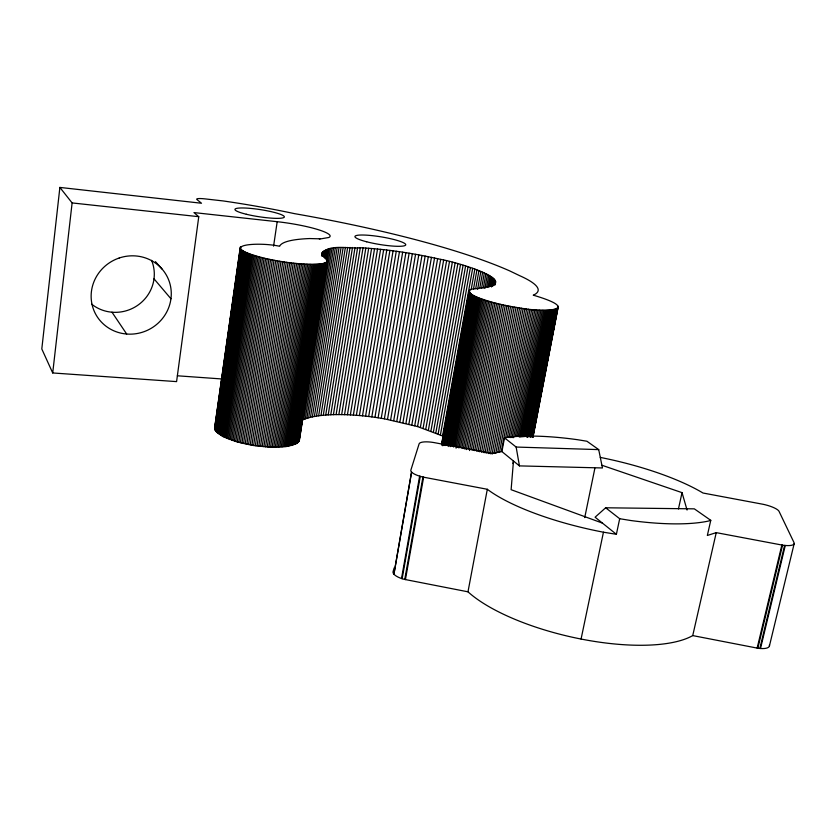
<?xml version="1.0" encoding="UTF-8"?>
<svg xmlns="http://www.w3.org/2000/svg" width="836" height="836" viewBox="0 0 836 836"><rect width="100%" height="100%" fill="white"/><g stroke="black" fill="none" stroke-linecap="round" stroke-linejoin="round"><path stroke-width="1.25" d="M321.933 253.35C321.202 256.913 330.262 259.181 326.239 262.452C322.205 264.312 317.596 264.145 313.249 264.322C296.696 264.249 280.206 261.814 264.092 258.157C213.18 245.105 257.436 241.426 279.652 246.265L279.82 245.868A131.189 21.621 9.5 0 1 309.602 238.553L320.888 238.845L328.757 237.508A42.594 6.5 8.8 0 0 277.186 221.697L193.973 212.584L198.759 216.691L176.584 381.613L52.71 372.96L41.8 348.957L59.878 187.421L201.497 203.242L196.909 199.532A10.743 1.515 8.4 0 1 204.998 198.884L223.149 200.933A180.21 28.309 8.4 0 1 294.366 213.619A312.957 53.912 8.5 0 1 509.782 270.937L519.668 275.681A131.189 21.621 9.5 0 1 533.264 295.171C583.988 310.104 544.612 312.863 521.392 308.223C507.18 306.06 492.979 303.165 479.477 298.149C476.468 297.104 464.691 292.506 471.462 289.099C533.713 284.418 456.028 261.814 440.666 259.379C414.238 253.423 387.35 249.232 360.285 247.728C350.608 249.274 324.535 242.618 321.536 255.92M299.445 438.576L298.912 441.387L296.675 443.425L286.445 446.508L270.519 447.176L253.621 445.515L237.278 441.962L223.097 436.58L215.845 431.209L214.612 428.638L215.312 425.837M52.71 372.96L72.115 202.929L59.878 187.421M214.57 428.147L240.277 247.184M214.612 428.638L240.465 246.913M214.727 429.14L240.726 246.662M214.904 429.652L240.538 248.992M215.155 430.164L240.82 249.327M215.469 430.686L241.176 249.671M215.845 431.209L241.583 250.027M216.294 431.742L242.074 250.382M216.796 432.275L242.618 250.748M217.37 432.808L243.234 251.124M218.008 433.351L243.913 251.5M218.708 433.894L244.655 251.887M219.46 434.427L245.47 252.273M220.286 434.971L246.338 252.66M221.164 435.504L247.268 253.057M222.104 436.047L248.25 253.444M223.097 436.58L249.295 253.851M224.142 437.103L250.403 254.249M225.25 437.625L251.552 254.646M226.399 438.148L252.765 255.043M227.611 438.649L254.019 255.44M228.865 439.151L255.335 255.837M230.161 439.652L256.683 256.234M231.509 440.133L258.084 256.621M232.889 440.603L259.526 257.018M234.32 441.074L261.01 257.394M235.783 441.523L262.535 257.781M237.278 441.962L264.092 258.157M238.814 442.39L265.67 258.523M240.371 442.798L267.29 258.878M241.959 443.195L268.941 259.233M243.569 443.582L270.603 259.588M273.591 246.139L277.186 221.697M245.209 443.947L272.296 259.923M246.86 444.292L274.009 260.247M248.532 444.627L275.734 260.571M250.225 444.94L277.479 260.884M251.918 445.243L279.224 261.177M253.621 445.515L280.98 261.469M255.335 445.776L282.746 261.741M257.049 446.016L284.512 262.013M258.763 446.236L286.267 262.264M260.477 446.434L288.033 262.504M262.18 446.612L289.779 262.723M263.883 446.769L291.524 262.932M265.566 446.894L293.248 263.131M267.238 447.009L294.951 263.319M268.889 447.103L296.644 263.486M270.519 447.176L298.316 263.643M272.128 447.218L299.967 263.779M273.717 447.25L301.587 263.904M275.274 447.25L303.175 264.009M276.8 447.239L304.732 264.103M278.294 447.197L306.248 264.186M279.757 447.135L307.732 264.239M281.178 447.051L309.184 264.291M282.558 446.946L310.584 264.312M283.895 446.821L311.943 264.333M285.191 446.675L313.249 264.322M286.445 446.508L314.514 264.312M287.647 446.32L315.736 264.27M288.796 446.121L316.896 264.218M289.904 445.891L318.004 264.155M290.949 445.64L319.049 264.071M291.942 445.379L320.052 263.977M321.661 255.377L322.069 252.796M321.933 254.844L322.33 252.263M322.142 255.617L322.738 251.761M292.872 445.097L320.982 263.862M322.466 256.412L323.271 251.281M293.75 444.794L321.86 263.737M323.124 255.983L323.929 250.831M294.575 444.48L322.675 263.591M323.71 256.84L324.713 250.403M295.338 444.146L323.427 263.434M324.42 257.707L325.622 250.006M296.038 443.791L324.128 263.267M325.256 258.606L326.657 249.63M296.675 443.425L324.755 263.079M297.25 443.049L325.308 262.891M326.207 259.599L327.806 249.285M297.762 442.652L325.81 262.671M298.212 442.244L326.239 262.452M326.458 262.19L326.866 259.609M298.588 441.826L326.604 262.211M298.912 441.387L326.897 261.219M299.163 440.948L329.081 248.971M299.351 440.488L327.419 260.863M302.392 420.048L303.792 419.432L330.471 248.689M303.792 419.432L305.297 418.857L331.965 248.428M305.297 418.857L306.916 418.303L333.574 248.198M306.916 418.303L308.63 417.791L335.288 247.999M308.63 417.791L310.459 417.321L337.117 247.832M310.459 417.321L312.371 416.882L339.029 247.686M312.371 416.882L314.378 416.485L341.057 247.571M314.378 416.485L316.478 416.119L343.168 247.487M316.478 416.119L318.662 415.795L345.362 247.435M318.662 415.795L320.94 415.502L347.661 247.414M320.94 415.502L323.292 415.262L350.033 247.425M323.292 415.262L325.716 415.053L352.489 247.456M325.716 415.053L328.214 414.875L355.018 247.519M328.214 414.875L330.784 414.75L357.62 247.613M330.784 414.75L333.418 414.656L360.285 247.728M333.418 414.656L336.114 414.593L363.023 247.874M336.114 414.593L338.862 414.583L365.823 248.052M338.862 414.583L341.673 414.604L368.676 248.261M341.673 414.604L344.526 414.666L371.581 248.491M344.526 414.666L347.431 414.76L374.538 248.752M347.431 414.76L350.368 414.896L377.538 249.034M350.368 414.896L353.356 415.074L380.579 249.337M353.356 415.074L356.366 415.283L383.661 249.671M356.366 415.283L359.417 415.534L386.775 250.037M359.417 415.534L362.49 415.816L389.91 250.424M362.49 415.816L365.583 416.14L393.077 250.831M365.583 416.14L368.697 416.495L396.264 251.26M368.697 416.495L371.821 416.892L399.462 251.72M371.821 416.892L374.956 417.321L402.68 252.19M374.956 417.321L378.091 417.781L405.899 252.691M378.091 417.781L381.237 418.282L409.128 253.203M472.664 268.314L442.568 435.974L417.561 426.569L384.372 418.805L412.347 253.747M387.507 419.369L415.565 254.301M390.631 419.954L418.784 254.886M393.735 420.581L421.981 255.482M396.818 421.229L425.158 256.088M399.89 421.919L428.314 256.715M402.921 422.629L431.449 257.363M405.93 423.361L434.553 258.021M408.898 424.124L437.625 258.7M411.834 424.918L440.666 259.379M414.719 425.723L443.655 260.08M417.561 426.569L446.602 260.79M769.402 645.005A16.292 5.486 15.4 0 1 760.509 648.506L759.861 648.454A16.292 5.486 15.4 0 1 757.834 648.224L692.73 635.59A127.803 43.785 12.9 0 1 581.522 639.132A127.803 43.785 12.9 0 1 467.982 591.815L404.749 579.442A15.393 5.507 10.5 0 1 402.147 578.711L401.52 578.502A15.393 5.507 10.5 0 1 393.923 574.165L411.573 472.068A15.654 4.577 10.3 0 1 410.873 470.104L419.108 443.853A14.724 4.044 10.2 0 1 428.91 441.941L429.526 441.993A14.724 4.044 10.2 0 1 434.636 442.693L492.111 453.467L501.913 451.576L519.438 465.892L602.442 467.961L598.712 449.611L586.924 441.241L577.592 439.715A130.249 35.206 12.1 0 0 507.264 437.332L504.516 437.834L501.913 451.576M393.923 574.165L411.573 472.068M420.351 427.426L449.496 261.511M423.089 428.304L452.339 262.243M425.764 429.202L455.118 262.985M401.52 578.502L419.63 476.154A15.654 4.577 10.3 0 1 411.803 472.309M402.147 578.711L420.268 476.353L419.63 476.154M428.387 430.122L457.846 263.727M430.937 431.062L460.5 264.479M404.749 579.442L422.932 477.042A15.654 4.577 10.3 0 1 420.268 476.353M405.429 579.599L423.622 477.199L422.932 477.042M433.414 432.013L463.092 265.242M435.817 432.985L465.6 266.005M438.148 433.968L468.035 266.778M440.405 434.971L470.396 267.541M441.523 444.627L469.153 290.803M441.638 444.961L469.477 290.249M441.983 444.188L469.31 292.077M442.192 443.32L442.652 440.771M443.111 438.21L444.261 431.825M444.71 429.265L445.17 426.715M445.63 424.155L446.779 417.77M447.239 415.21L449.308 403.715M449.768 401.155L450.228 398.594M451.377 392.209L451.837 389.66M452.297 387.099L452.746 384.539M453.896 378.154L454.356 375.604M454.815 373.044L455.965 366.659M456.425 364.099L458.494 352.604M458.954 350.044L461.023 338.549M461.472 335.988L461.932 333.428M463.081 327.043L463.541 324.493M464.001 321.933L464.461 319.373M465.61 312.988L466.07 310.438M466.53 307.878L467.679 301.493M468.139 298.933L469.508 291.262M442.16 444.689L469.518 292.422M442.631 443.926L469.801 292.788M442.714 445.734L470.156 293.154M471.17 289.601L474.858 269.087M443.32 444.982L470.574 293.53M443.77 445.525L471.055 293.917M444.47 445.013L471.608 294.314M445.045 445.567L472.235 294.711M473.479 289.12L476.948 269.861M445.912 444.846L472.915 295.129M446.623 445.4L473.667 295.536M475.726 288.493L478.944 270.634M447.626 444.689L474.482 295.965M448.221 446.529L475.36 296.393M477.617 289.287L480.846 271.397M449.34 445.818L476.301 296.822M450.249 446.633L477.304 297.261M479.864 287.521L482.654 272.16M451.492 445.922L478.359 297.7M452.548 446.487L479.477 298.149M481.557 288.305L484.347 272.923M453.676 447.051L480.648 298.588M483.365 287.803L485.935 273.675M455.077 446.33L481.87 299.037M484.859 288.472L487.419 274.417M456.069 448.169L483.156 299.476M486.688 286.675L488.788 275.159M457.585 447.438L484.483 299.925M487.931 287.427L490.032 275.89M458.901 447.981L485.852 300.375M489.29 286.884L491.171 276.601M460.511 447.239L487.284 300.814M490.544 286.257L492.185 277.312M461.869 448.033L488.746 301.253M491.432 286.967L493.073 278.001M492.425 286.382L493.836 278.681M463.322 448.556L490.251 301.691M493.303 285.724L494.473 279.349M494.045 285.107L494.985 279.997M494.661 284.47L495.361 280.635M464.816 449.078L491.798 302.12M494.912 285.097L495.612 281.241M495.257 284.397L495.727 281.836M466.342 449.58L493.376 302.548M468.139 448.786L494.996 302.977M469.508 450.552L496.647 303.395M471.368 449.737L498.319 303.802M473.009 450.186L500.022 304.21M474.691 450.635L501.746 304.597M476.384 451.053L503.491 304.983M478.098 451.461L505.247 305.359M479.822 451.858L507.024 305.725M481.557 452.234L508.81 306.08M483.312 452.589L510.608 306.425M485.068 452.934L512.416 306.76M486.824 453.258L514.213 307.073M488.579 453.561L516.021 307.387M490.345 453.844L517.818 307.679M492.09 454.105L519.605 307.951M467.982 591.815L487.315 489.279L423.622 477.199M494.076 453.06L521.392 308.223M495.811 453.29L523.158 308.463M497.765 452.203L524.914 308.703M499.468 452.38L526.649 308.923M501.391 451.262L528.362 309.121M505.487 438.597L530.045 309.31M507.368 437.427L531.706 309.477M508.978 437.521L533.347 309.623M510.556 437.604L534.946 309.759M512.092 437.646L536.503 309.874M513.597 437.677L538.029 309.978M515.31 436.413L539.513 310.051M516.742 436.392L540.965 310.114M512.98 463.562L513.471 461.012L511.12 489.697L602.453 523.117M518.132 436.361L542.355 310.166M519.302 437.176L543.713 310.187M520.588 437.092L545.009 310.198M521.831 436.988L546.263 310.198M523.022 436.862L547.455 310.166M524.162 436.716L548.594 310.125M525.248 436.549L549.68 310.062M526.272 436.361L550.705 309.978M526.993 437.427L551.676 309.884M527.903 437.207L552.575 309.769M528.822 436.559L553.422 309.644M529.616 436.287L554.195 309.487M530.087 437.28L554.905 309.33M530.745 436.977L555.553 309.153M531.341 436.653L556.139 308.954M531.863 436.319L556.651 308.745M532.083 437.238L557.089 308.515M532.553 436.486L557.466 308.275M532.626 437.374L557.779 308.024M532.887 436.977L558.166 306.216M532.96 437.406L558.281 306.551M584.73 517.588L594.877 468.254M581.072 639.049L603.446 532.198A129.935 36.314 12.2 0 1 487.315 489.279M616.383 534.298L619.685 518.717L605.661 507.786L595.096 517.202L616.383 534.298L603.446 532.198M678.435 508.978L682.04 492.655L602.066 465.307M605.661 507.786L694.34 508.852L710.767 520.337L707.34 535.468L716.243 532.636L782.559 545.156A16.563 4.556 14.1 0 0 784.617 545.406L785.276 545.469A16.563 4.556 14.1 0 0 794.012 542.574L779.079 511.433A15.508 4.034 13.7 0 0 777.679 509.876L777.365 509.636A15.508 4.034 13.7 0 0 765.431 504.829L764.762 504.662A15.508 4.034 13.7 0 0 762.745 504.223L703.013 493.021A129.935 36.314 12.2 0 0 600.279 457.407M692.73 635.59L716.243 532.636M757.144 648.109L781.859 545.041M757.834 648.224L782.559 545.156M759.861 648.454L784.617 545.406M760.509 648.506L785.276 545.469M769.413 646.029L794.169 543.661M319.331 238.897L320.125 238.877M394.153 567.884L393.098 571.552A15.393 5.507 10.5 0 0 393.704 573.893M710.767 520.337L708.228 521.11A130.249 35.206 12.1 0 1 630.668 520.504L619.685 518.717M504.516 437.834L516.146 447.051L598.712 449.611M177.378 375.792L221.373 378.927M72.115 202.929L198.759 216.691M381.237 418.282L384.372 418.805M155.444 261.647L162.079 269.067M154.012 278.827L170.952 298.776M111.993 312.204L126.675 334.024M682.04 492.655L687.067 510.054M516.146 447.051L519.438 465.892M151.567 260.351A38.299 37.045 -24.2 0 1 138.567 304.701A38.299 37.045 -24.2 0 1 91.73 304.22M119.214 258L117.709 258.543A40.389 38.843 -27.2 0 0 91.417 291.555A40.389 38.843 -27.2 0 0 109.161 328.36L110.488 329.144A40.389 38.843 -27.2 0 0 170.993 298.421A40.389 38.843 -27.2 0 0 119.214 258M366.649 241.782A25.749 3.877 9.3 0 0 405.711 244.927A25.749 3.877 9.3 0 0 368.592 235.303A25.749 3.877 9.3 0 0 366.649 241.782M246.317 214.256A25.028 3.626 8.7 0 0 284.344 217.005A25.028 3.626 8.7 0 0 248.208 208.206A25.028 3.626 8.7 0 0 246.317 214.256"/></g></svg>
